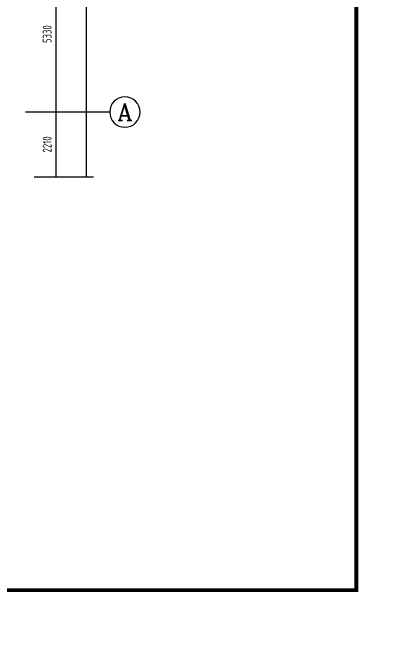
# Model space of a CAD drawing. Extents: x -726032 to 135930, y -151624 to 587044.
# Drawn here: x -545919 to -532852, y 531826 to 553499 of the extents above; entities that cross this region are included whole.
import ezdxf
from ezdxf.enums import TextEntityAlignment as Align

# ---------------------------------------------------------------- set-up
doc = ezdxf.new("R2010")
doc.units = 0
doc.header["$LTSCALE"] = 1000
doc.header["$MEASUREMENT"] = 0
doc.layers.get('0').update_dxf_attribs({"linetype": 'CONTINUOUS'})
doc.layers.get('DEFPOINTS').update_dxf_attribs({"color": 1, "linetype": 'CONTINUOUS'})
for name, color, linetype in [('AXIS', 245, 'CONTINUOUS'), ('AXIS_TEXT', 7, 'CONTINUOUS'), ('PUB_TITLE', 1, 'CONTINUOUS')]:
    doc.layers.add(name, color=color, linetype=linetype)
doc.styles.add('COMPLEX', font='COMPLEX')
doc.styles.add('DIM_FONT', font='isocp.shx', dxfattribs={"width": 0.8})
doc.dimstyles.new('AXIS', dxfattribs={"dimtxt": 300, "dimasz": 1, "dimexe": 250, "dimexo": 300, "dimgap": 150, "dimtad": 1, "dimdec": 0, "dimzin": 0, "dimdsep": 46, "dimtxsty": 'DIM_FONT', "dimcen": 0.09, "dimse1": 1, "dimse2": 1, "dimclrt": 142, "dimadec": 0, "dimazin": 0, "dimtfac": 1, "dimtdec": 0, "dimtix": 1, "dimtmove": 2, "dimatfit": 3, "dimfxl": 1, "dimtolj": 1, "dimtzin": 0, "dimarcsym": 0})
doc.dimstyles.new('DIMN', dxfattribs={"dimtxt": 300, "dimasz": 1, "dimexe": 250, "dimexo": 300, "dimgap": 150, "dimtad": 1, "dimdec": 0, "dimzin": 0, "dimdsep": 46, "dimtxsty": 'DIM_FONT', "dimcen": 0.09, "dimclrt": 142, "dimadec": 0, "dimazin": 0, "dimtfac": 1, "dimtdec": 0, "dimtix": 1, "dimtmove": 2, "dimatfit": 3, "dimfxl": 1, "dimtolj": 1, "dimtzin": 0, "dimarcsym": 0})

# ---------------------------------------------------------------- blocks, each defined once
blk = doc.blocks.new('*D3396')
at = {"layer": 'AXIS', "color": 0, "lineweight": -2, "transparency": 16777216}
blk.add_line((-544438, 550098), (-544438, 547890), dxfattribs=at)
at = {"layer": 'AXIS', "color": 0, "transparency": 16777216}
for points in [[(-544438, 550098), (-544438, 550098), (-544438, 550099)], [(-544438, 547890), (-544438, 547890), (-544438, 547889)]]:
    blk.add_solid(points, dxfattribs=at)
at = {"layer": 'DEFPOINTS', "color": 0, "transparency": 16777216}
for p in [(-545483, 550099), (-545483, 547889), (-544438, 547889)]:
    blk.add_point(p, dxfattribs=at)
at = {"layer": 'AXIS', "color": 142, "transparency": 16777216, "insert": (-544738, 548994), "char_height": 300, "attachment_point": 5, "rotation": 90, "style": 'DIM_FONT'}
blk.add_mtext('\\A1;2210', dxfattribs=at)
blk = doc.blocks.new('*D1342')
at = {"layer": 'AXIS', "color": 0, "lineweight": -2, "transparency": 16777216}
for p, q in [((-545183, 572485), (-543148, 572485)), ((-543398, 572484), (-543398, 547890)), ((-545183, 547889), (-543148, 547889))]:
    blk.add_line(p, q, dxfattribs=at)
at = {"layer": 'AXIS', "color": 0, "transparency": 16777216}
for points in [[(-543398, 572484), (-543398, 572484), (-543398, 572485)], [(-543398, 547890), (-543398, 547890), (-543398, 547889)]]:
    blk.add_solid(points, dxfattribs=at)
at = {"layer": 'DEFPOINTS', "color": 0, "transparency": 16777216}
for p in [(-545483, 572485), (-545483, 547889), (-543398, 547889)]:
    blk.add_point(p, dxfattribs=at)
at = {"layer": 'AXIS', "color": 142, "transparency": 16777216, "insert": (-543698, 560187), "char_height": 300, "attachment_point": 5, "rotation": 90, "style": 'DIM_FONT'}
blk.add_mtext('\\A1;24596', dxfattribs=at)
blk = doc.blocks.new('_AXISO')
blk.add_circle((0, 0), 0.5)
at = {"layer": 'AXIS_TEXT', "style": 'COMPLEX', "width": 1.041667}
blk.add_attdef('A', text='', height=0.56, dxfattribs=at).set_placement((-0.25, -0.28), (0.25, -0.28), align=Align.FIT)
blk = doc.blocks.new('*D3413')
at = {"layer": 'AXIS', "color": 0, "lineweight": -2, "transparency": 16777216}
blk.add_line((-544438, 555428), (-544438, 550100), dxfattribs=at)
at = {"layer": 'AXIS', "color": 0, "transparency": 16777216}
for points in [[(-544438, 555428), (-544438, 555428), (-544438, 555429)], [(-544438, 550100), (-544438, 550100), (-544438, 550099)]]:
    blk.add_solid(points, dxfattribs=at)
at = {"layer": 'DEFPOINTS', "color": 0, "transparency": 16777216}
for p in [(-545483, 555429), (-545483, 550099), (-544438, 550099)]:
    blk.add_point(p, dxfattribs=at)
at = {"layer": 'AXIS', "color": 142, "transparency": 16777216, "insert": (-544738, 552764), "char_height": 300, "attachment_point": 5, "rotation": 90, "style": 'DIM_FONT'}
blk.add_mtext('\\A1;5330', dxfattribs=at)

msp = doc.modelspace()

# ---------------------------------------------------------------- linework, layer by layer
at = {"layer": 'AXIS'}
msp.add_line((-542596.9, 550099.5), (-545483.4, 550099.5), dxfattribs=at)
at = {"layer": 'PUB_TITLE'}
for points, const_width in [([(-629442.4, 532443.9), (-532852.4, 532443.9), (-532852.4, 587043.9), (-629442.4, 587043.9)], 0.234), ([(-626842.4, 533743.9), (-534152.4, 533743.9), (-534152.4, 585743.9), (-626842.4, 585743.9)], 130), ([(-629442.4, 477843.9), (-532852.4, 477843.9), (-532852.4, 532443.9), (-629442.4, 532443.9)], 0.234)]:
    msp.add_lwpolyline(points, close=True, dxfattribs=dict(at, const_width=const_width))

# ---------------------------------------------------------------- block references
at = {"layer": 'AXIS'}
ref = msp.add_blockref('_AXISO', (-542076.9, 550099.5), dxfattribs=dict(at, xscale=-1040, yscale=1040, zscale=1040))
ref.add_attrib('A', 'A', dxfattribs={"layer": 'AXIS_TEXT', "height": 582.4, "style": 'COMPLEX', "width": 1.041667}).set_placement((-542336.9, 549808.3), (-541816.9, 549808.3), align=Align.FIT)

# ---------------------------------------------------------------- dimensions: what is measured, and where the dimension line sits
dim = msp.add_aligned_dim(p1=(-545483.4, 572485.5), p2=(-545483.4, 547889.3), distance=2085.8, dimstyle='DIMN', dxfattribs=at)
dim.commit()
dim.dimension.update_dxf_attribs({"geometry": '*D1342', "text_midpoint": (-543697.7, 560187.4)})
for base, p1, p2, picture, middle in [((-544437.7, 550099.5), (-545483.4, 555429.5), (-545483.4, 550099.5), '*D3413', (-544737.7, 552764.5)), ((-544437.7, 547889.3), (-545483.4, 550099.5), (-545483.4, 547889.3), '*D3396', (-544737.7, 548994.4))]:
    dim = msp.add_linear_dim(base=base, p1=p1, p2=p2, angle=270, dimstyle='AXIS', dxfattribs=at)
    dim.commit()
    dim.dimension.update_dxf_attribs({"geometry": picture, "text_midpoint": middle})

doc.saveas('drawing.dxf')
